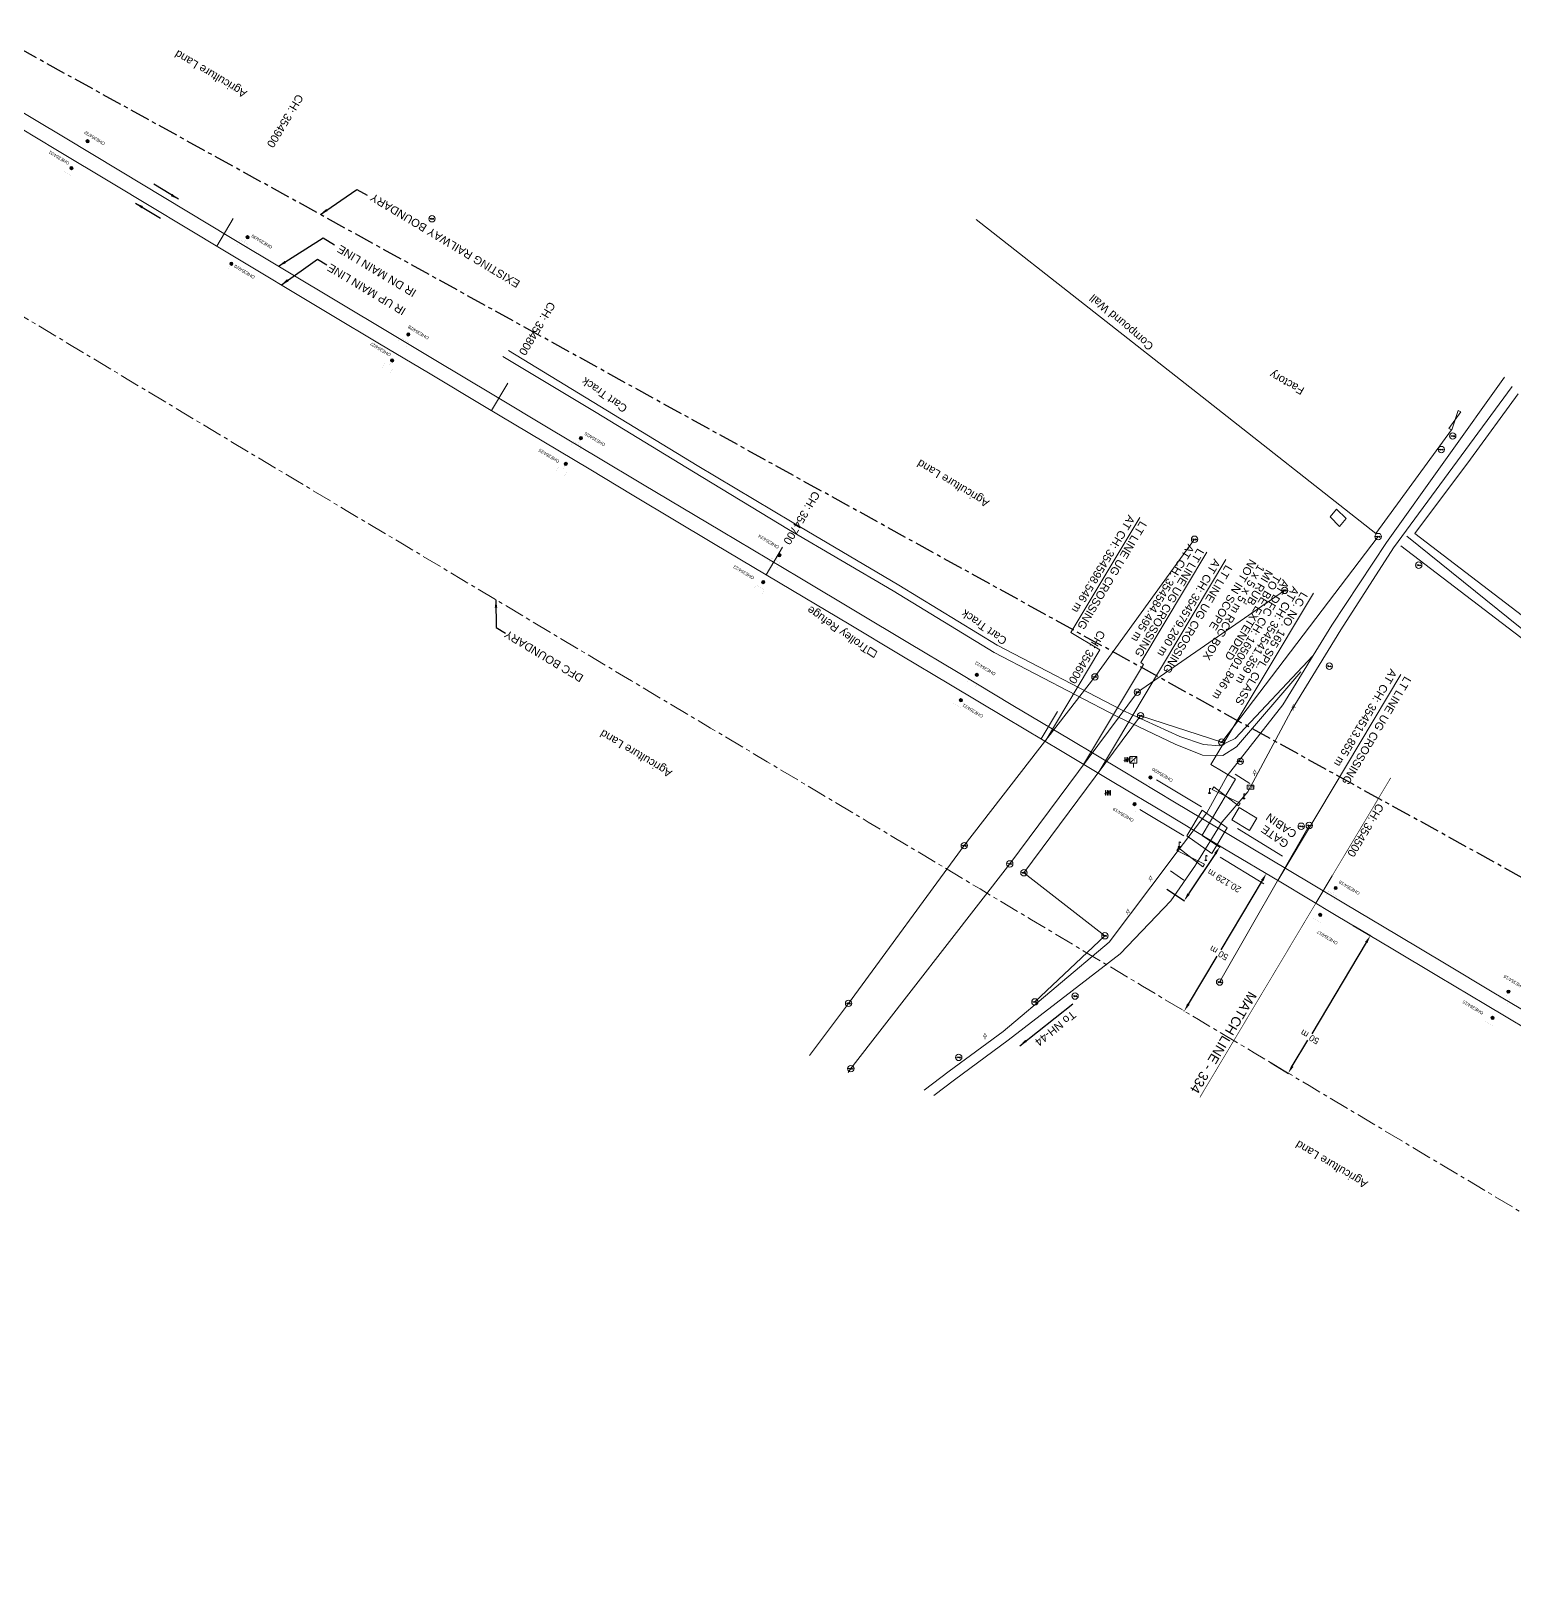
# Model space of a CAD drawing. Header units: metres. Extents: x 593168 to 611286, y 3401475 to 3412398.
# Drawn here: x 598438.6 to 598901.9, y 3408744.9 to 3409227.3 of the extents above; entities that cross this region are included whole.
import ezdxf
from ezdxf.enums import TextEntityAlignment as Align

# ---------------------------------------------------------------- set-up
doc = ezdxf.new("R2010")
doc.units = ezdxf.units.M
doc.header["$MEASUREMENT"] = 0
doc.linetypes.add('CENTER', pattern=[2, 1.25, -0.25, 0.25, -0.25])
doc.linetypes.add('PHANTOM2', pattern=[1.25, 0.625, -0.125, 0.125, -0.125, 0.125, -0.125])
doc.layers.get('Defpoints').update_dxf_attribs({"lineweight": 0})
for name, color, linetype, lineweight in [('Arch', 7, 'Continuous', 0), ('Cart Track', 34, 'Continuous', 0), ('Compound Wall', 251, 'Continuous', 0), ('DFCC BOUNDARY', 6, 'CENTER', 0), ('Electric Pole', 251, 'Continuous', 0), ('Existing IR Chainage', 7, 'Continuous', 0), ('Existing IR Track', 7, 'Continuous', 0), ('Gate', 251, 'Continuous', 0), ('Govt buliding', 251, 'Continuous', 0), ('Grill', 251, 'Continuous', 0), ('HT & LT DETAILS IN PLAN', 7, 'Continuous', 0), ('Lamp_Post', 251, 'Continuous', 0), ('LC DETAILS IN PLAN', 7, 'Continuous', 0), ('OHE MAST', 8, 'Continuous', 0), ('OHE MAST TEXT', 8, 'Continuous', 0), ('PROPOSED DFCC TRACK', 1, 'Continuous', 0), ('PWR_LINE', 134, 'POWER', 0), ('Residential Building Pucca', 251, 'Continuous', 0), ('Side Details', 251, 'Continuous', 0), ('Sign Board', 251, 'Continuous', 0), ('Subroad Edge', 34, 'Continuous', 0), ('Telephone Junction Box', 251, 'Continuous', 0), ('Text1', 251, 'Continuous', 0), ('TJB', 251, 'Continuous', 0), ('Transformer', 251, 'Continuous', 0), ('Trolley Stand', 251, 'Continuous', 0), ('WL', 7, 'Continuous', 0)]:
    doc.layers.add(name, color=color, linetype=linetype, lineweight=lineweight)
doc.layers.add('Existing Railway Boundary', color=7, linetype='CENTER')
doc.layers.add('MATCH LINE', color=7, linetype='Continuous')
doc.styles.add('CUT-FILL', font='cut-fill.shx', dxfattribs={"height": 2})
doc.styles.get("Standard").update_dxf_attribs({"font": 'arial.ttf'})
doc.styles.add('Style-Arial', font='arial.ttf')
doc.linetypes.add('POWER', pattern='A,10,-0.2,[131,ltypeshp.shx,S=0.4,R=0,X=-0.2,Y=0],-0.2,[131,ltypeshp.shx,S=0.4,R=180,X=1.2,Y=0],-1.2,-0.2,[131,ltypeshp.shx,S=0.4,R=0,X=-0.2,Y=0],-0.2,[131,ltypeshp.shx,S=0.4,R=180,X=1.2,Y=0],-1.2,-0.2,[131,ltypeshp.shx,S=0.4,R=0,X=-0.2,Y=0],-0.2,[131,ltypeshp.shx,S=0.4,R=180,X=1.2,Y=0],-1.2', length=14.8)
doc.dimstyles.new('ISO-25', dxfattribs={"dimtxt": 2.5, "dimasz": 2.5, "dimexe": 1.25, "dimexo": 0.625, "dimtad": 1, "dimtxsty": 'Standard', "dimcen": 2.5, "dimadec": 0, "dimazin": 0, "dimtfac": 1, "dimtmove": 0, "dimatfit": 3, "dimfxl": 1, "dimarcsym": 0})
doc.dimstyles.get("Standard").update_dxf_attribs({"dimtxt": 2.5, "dimasz": 0.18, "dimexe": 0.18, "dimexo": 0.0625, "dimgap": 0.09, "dimtad": 0, "dimtih": 1, "dimtoh": 1, "dimdec": 3, "dimzin": 0, "dimdsep": 46, "dimtxsty": 'Standard', "dimcen": 0.09, "dimaunit": 1, "dimadec": 4, "dimazin": 0, "dimtfac": 1, "dimtdec": 3, "dimtofl": 0, "dimtmove": 0, "dimatfit": 3, "dimfxl": 1, "dimtolj": 1, "dimtzin": 0, "dimarcsym": 0})

# ---------------------------------------------------------------- blocks, each defined once
blk = doc.blocks.new('GT')
at = {"layer": 'Gate'}
for p, q in [((-0.5, -0.5), (-0.5, 0.5)), ((-0.5, 0.5), (0.5, -0.5)), ((0.5, 0.5), (0.5, -0.5))]:
    blk.add_line(p, q, dxfattribs=at)
blk.add_lwpolyline([(0.5, 0.5), (-0.5, -0.5)], dxfattribs=at)
blk = doc.blocks.new('EP')
blk.add_hatch(color=8).paths.add_polyline_path([(-0.21, -0.05), (-0.21, 0.16), (-0.93, -0.01), (-0.31, 0.07), (-0.31, -0.19), (0.31, 0), (0.31, -0.24), (0.94, -0.01), (0.41, -0.1), (0.43, 0.15)])
at = {"color": 8}
for p, q in [((-0.93, -0.01), (-0.21, 0.16)), ((-0.31, 0.07), (-0.93, -0.01)), ((-0.31, -0.19), (-0.31, 0.07)), ((0.31, 0), (-0.31, -0.19)), ((-0.21, 0.16), (-0.21, -0.05)), ((-0.21, -0.05), (0.43, 0.15)), ((0.31, -0.24), (0.31, 0)), ((0.43, 0.15), (0.41, -0.1)), ((0.94, -0.01), (0.31, -0.24)), ((0.41, -0.1), (0.94, -0.01))]:
    blk.add_line(p, q, dxfattribs=at)
blk.add_circle((0, 0), 1, dxfattribs=at)
blk = doc.blocks.new('LP')
for points in [[(0, 0), (0, 1.5)], [(0.25, 1.35), (0.44, 1.35)]]:
    blk.add_lwpolyline(points)
for centre, radius, start, end in [((0.07, 0.99), 0.519, 57.6425, 97.3165), ((0.34, 1.33), 0.094, 11.7012, 168.0476)]:
    blk.add_arc(centre, radius, start, end)
at = {"extrusion": (0, 0, -1)}
blk.add_ellipse((0, 0.01), major_axis=(0.308, 0), ratio=0.400495, dxfattribs=at)
blk.add_ellipse((0.35, 1.36), major_axis=(0.0017, 0.0438), ratio=0.461056, start_param=1.74022, end_param=4.575836)
blk = doc.blocks.new('TJB')
at = {"layer": 'TJB'}
for p, q in [((1.04, 0.63), (-1.09, 0.63)), ((-1.09, 0.63), (-1.09, -0.63)), ((1.04, -0.63), (1.04, 0.63)), ((-1.09, -0.63), (1.04, -0.63))]:
    blk.add_line(p, q, dxfattribs=at)
at = {"layer": 'TJB', "style": 'CUT-FILL'}
blk.add_text('TJB', height=0.739, dxfattribs=at).set_placement((-0.9, -0.38))
blk = doc.blocks.new('TRF')
blk.add_hatch(color=256).paths.add_polyline_path([(0.22, -0.04), (0.38, 0.42), (-0.98, -0.29), (0.02, 0.04), (-0.18, -0.39), (0.98, 0.09)])
for p, q in [((-0.69, 0.72), (-0.69, -0.72)), ((-0.52, 0.72), (-0.69, 0.72)), ((-0.52, -0.72), (-0.52, 0.72)), ((0, 0.72), (0, -0.72)), ((0.17, 0.72), (0, 0.72)), ((0.17, -0.72), (0.17, 0.72)), ((0.7, 0.72), (0.7, -0.72)), ((0.87, 0.72), (0.7, 0.72)), ((0.87, -0.72), (0.87, 0.72)), ((-0.69, -0.72), (-0.52, -0.72)), ((0, -0.72), (0.17, -0.72)), ((0.7, -0.72), (0.87, -0.72))]:
    blk.add_line(p, q)
blk.add_lwpolyline([(0.22, -0.04), (0.38, 0.42), (-0.98, -0.29), (0.02, 0.04), (-0.18, -0.39), (0.98, 0.09)], close=True)
blk = doc.blocks.new('TSB')
at = {"const_width": 0.132}
blk.add_lwpolyline([(-0.51, 0.84), (0.54, 0.84), (0, 1.85)], close=True, dxfattribs=at)
at = {"const_width": 0.142}
blk.add_lwpolyline([(0, 0.84), (0, 0)], dxfattribs=at)
blk = doc.blocks.new('WL')
at = {"layer": 'WL'}
for p, q in [((1.07, 3.42), (-1.06, 3.42)), ((-1.06, 3.42), (-1.06, 1.29)), ((-1.06, 1.29), (1.07, 1.29)), ((0, 1.29), (0, 0)), ((1.07, 1.29), (1.07, 3.42))]:
    blk.add_line(p, q, dxfattribs=at)
blk.add_lwpolyline([(-1.06, 1.29), (1.07, 3.42)], dxfattribs=at)
at = {"layer": 'WL', "style": 'CUT-FILL'}
for s, p in [('W', (-0.08, 3.25)), ('L', (0.61, 2.26))]:
    blk.add_text(s, height=0.739, rotation=180, dxfattribs=at).set_placement(p)
blk = doc.blocks.new('OHE MAST')
h = blk.add_hatch(color=256)
h.dxf.hatch_style = 1
edge = h.paths.add_edge_path()
edge.add_arc((0, 0), 0.514, 0, 360)
at = {"const_width": 0.01}
for points in [[(1.5, 3.5), (1.5, 2), (-1.5, 2), (-1.5, 3.5)], [(0, 2), (0, 0)]]:
    blk.add_lwpolyline(points, dxfattribs=at)
blk.add_circle((0, 0), 0.514)
blk = doc.blocks.new('*D233')
at = {"layer": 'Defpoints', "color": 0, "transparency": 16777216}
for p in [(598804.45, 3408976.04), (598793.34, 3408959.26), (598798.83, 3408955.62)]:
    blk.add_point(p, dxfattribs=at)
at = {"layer": 'PROPOSED DFCC TRACK', "color": 0, "lineweight": -2, "transparency": 16777216}
for p, q in [((598804.55, 3408975.97), (598810.04, 3408972.34)), ((598808.56, 3408970.32), (598800.21, 3408957.71)), ((598793.44, 3408959.19), (598798.93, 3408955.55))]:
    blk.add_line(p, q, dxfattribs=at)
at = {"layer": 'PROPOSED DFCC TRACK', "color": 0, "transparency": 16777216}
for points in [[(598808.21, 3408970.55), (598808.91, 3408970.09), (598809.94, 3408972.41)], [(598799.86, 3408957.94), (598800.56, 3408957.48), (598798.83, 3408955.62)]]:
    blk.add_solid(points, dxfattribs=at)
at = {"layer": 'PROPOSED DFCC TRACK', "color": 0, "lineweight": 0, "transparency": 16777216, "insert": (598811.32, 3408961.82), "char_height": 2, "attachment_point": 5, "rotation": 149, "style": 'Style-Arial'}
blk.add_mtext('\\A1;20.129 m', dxfattribs=at)
blk = doc.blocks.new('TerminatorOpen_0.5')
at = {"color": 0, "linetype": 'ByBlock', "lineweight": -2}
for q in [(-1, 0.25), (-1, 0), (-1, -0.25)]:
    blk.add_line((0, 0), q, dxfattribs=at)
blk = doc.blocks.new('*D192')
at = {"layer": 'Defpoints', "color": 0, "linetype": 'ByBlock', "ltscale": 5, "transparency": 16777216}
for p in [(598851.5, 3408947.93), (598856.96, 3408944.68), (598825.87, 3408905.01)]:
    blk.add_point(p, dxfattribs=at)
at = {"layer": 'DFCC BOUNDARY', "color": 0, "linetype": 'ByBlock', "lineweight": -2, "ltscale": 5, "transparency": 16777216}
for p, q in [((598851.61, 3408947.87), (598857.07, 3408944.61)), ((598855.68, 3408942.53), (598838.67, 3408914.05)), ((598832.6, 3408903.9), (598837.49, 3408912.08)), ((598825.98, 3408904.94), (598831.43, 3408901.68))]:
    blk.add_line(p, q, dxfattribs=at)
at = {"layer": 'DFCC BOUNDARY', "color": 0, "linetype": 'ByBlock', "ltscale": 5, "transparency": 16777216}
for points in [[(598855.32, 3408942.74), (598856.03, 3408942.32), (598856.96, 3408944.68)], [(598832.25, 3408904.11), (598832.96, 3408903.68), (598831.32, 3408901.75)]]:
    blk.add_solid(points, dxfattribs=at)
at = {"layer": 'DFCC BOUNDARY', "color": 0, "linetype": 'ByBlock', "ltscale": 5, "transparency": 16777216, "insert": (598838.08, 3408913.06), "char_height": 2, "attachment_point": 5, "rotation": 149, "style": 'Style-Arial'}
blk.add_mtext('\\A1;50 m', dxfattribs=at)
blk = doc.blocks.new('*D193')
at = {"layer": 'Defpoints', "color": 0, "linetype": 'ByBlock', "ltscale": 5, "transparency": 16777216}
for p in [(598824.49, 3408964.07), (598824.65, 3408963.97), (598799.01, 3408921.05)]:
    blk.add_point(p, dxfattribs=at)
at = {"layer": 'DFCC BOUNDARY', "color": 0, "linetype": 'ByBlock', "lineweight": -2, "ltscale": 5, "transparency": 16777216}
for p, q in [((598824.54, 3408964.04), (598824.39, 3408964.13)), ((598823.21, 3408961.92), (598810.27, 3408940.26)), ((598800.13, 3408923.29), (598809.09, 3408938.29)), ((598798.9, 3408921.11), (598798.74, 3408921.21))]:
    blk.add_line(p, q, dxfattribs=at)
at = {"layer": 'DFCC BOUNDARY', "color": 0, "linetype": 'ByBlock', "ltscale": 5, "transparency": 16777216}
for points in [[(598822.85, 3408962.13), (598823.57, 3408961.71), (598824.49, 3408964.07)], [(598799.77, 3408923.5), (598800.49, 3408923.08), (598798.85, 3408921.14)]]:
    blk.add_solid(points, dxfattribs=at)
at = {"layer": 'DFCC BOUNDARY', "color": 0, "linetype": 'ByBlock', "ltscale": 5, "transparency": 16777216, "insert": (598809.68, 3408939.27), "char_height": 2, "attachment_point": 5, "rotation": 149, "style": 'Style-Arial'}
blk.add_mtext('\\A1;50 m', dxfattribs=at)

msp = doc.modelspace()

# ---------------------------------------------------------------- linework, layer by layer
at = {"layer": 'Arch'}
for points in [[(598814.7012, 3408995.176, 260.4178), (598819.2901, 3408992.1907, 260.4208)], [(598794.5134, 3408964.9319, 260.3438), (598798.7106, 3408962.0714, 260.3488)]]:
    msp.add_polyline3d(points, dxfattribs=at)
at = {"layer": 'Cart Track'}
for points in [[(598835.2392, 3409027.0533, 258.1215), (598815.1471, 3409003.656, 257.5106), (598810.8887, 3409000.9361, 257.3297), (598804.5441, 3409001.0495, 257.1837), (598795.9563, 3409004.5215, 257.0858), (598777.8583, 3409013.1316, 257.1907), (598739.5138, 3409033.1076, 257.4247), (598707.8777, 3409052.3633, 257.3417), (598675.1978, 3409071.5886, 257.1857), (598645.6025, 3409089.5959, 257.1727), (598615.1663, 3409108.1204, 257.2157), (598586.0484, 3409125.6456, 257.2367)], [(598587.8079, 3409127.4558, 257.0758), (598616.2726, 3409110.039, 257.1877), (598646.6865, 3409091.6007, 257.1378), (598676.4327, 3409073.8503, 257.1987), (598709.7278, 3409054.1261, 257.2877), (598740.4329, 3409035.426, 257.2367), (598779.2926, 3409015.2284, 257.2487), (598797.464, 3409006.9027, 257.1348), (598804.8632, 3409004.3895, 257.1108), (598809.9324, 3409003.9837, 257.1378), (598814.7774, 3409006.2391, 257.2787), (598839.0549, 3409032.1297, 258.3874)], [(598986.4478, 3408975.1492, 257.3373), (598962.0224, 3408993.5812, 257.3187), (598901.7385, 3409039.4951, 257.3217), (598866.498, 3409066.4772, 257.7046)], [(598868.3225, 3409069.5164, 257.7286), (598903.7605, 3409040.9927, 257.2937), (598964.0182, 3408995.7637, 257.3167), (598987.9959, 3408976.975, 257.3292)]]:
    msp.add_polyline3d(points, dxfattribs=at)
at = {"layer": 'Compound Wall'}
for points in [[(598733.8164, 3409168.3603, 257.5316), (598804.468, 3409113.0519, 257.3647), (598858.6602, 3409070.2884, 257.4697)], [(598990.1321, 3408979.0146, 257.5274), (598982.3365, 3408985.0464, 257.5256), (598870.909, 3409070.2873, 257.6026), (598888.2009, 3409093.5292, 257.9245), (598903.1632, 3409113.9663, 257.9546)], [(598858.6602, 3409070.2884, 257.4697), (598882.2951, 3409102.7338, 257.8675), (598881.9912, 3409102.8747, 257.8675)]]:
    msp.add_polyline3d(points, dxfattribs=at)
at = {"layer": 'DFCC BOUNDARY', "ltscale": 5, "flags": 128}
msp.add_lwpolyline([(599034.2889, 3408774.4779), (599035.314, 3408776.1476), (599028.2045, 3408780.6721), (599011.0516, 3408791.5882), (598994.5936, 3408802.1506), (598977.7185, 3408812.9804), (598962.5714, 3408822.4859), (598947.2971, 3408832.0713), (598926.7622, 3408844.5432), (598906.2585, 3408856.9956), (598887.153, 3408868.4112), (598867.2768, 3408880.2872), (598852.6381, 3408889.0245), (598837.8447, 3408897.8541), (598820.6755, 3408908.1071), (598803.345, 3408918.4564), (598785.8066, 3408928.9353), (598767.3213, 3408939.9799), (598751.1609, 3408949.6427), (598735.0559, 3408959.2725), (598717.2775, 3408969.9167), (598700.1199, 3408980.1891), (598684.4814, 3408989.5309), (598668.6065, 3408999.0139), (598650.8741, 3409009.5539), (598626.2219, 3409024.2777), (598601.2841, 3409039.1719), (598587.2388, 3409047.5843), (598573.2091, 3409055.9873), (598554.68, 3409067.0468), (598537.1295, 3409077.5221), (598521.883, 3409086.637), (598506.5174, 3409095.8233), (598472.7956, 3409116.1014), (598438.5772, 3409136.6783), (598420.6658, 3409147.4189), (598409.6984, 3409153.9956), (598383.4299, 3409169.7715), (598364.044, 3409181.413), (598349.3068, 3409190.2371), (598334.839, 3409198.8999), (598318.2232, 3409208.8512), (598301.6649, 3409218.7564), (598284.6686, 3409228.9599), (598267.72, 3409239.1347), (598252.1969, 3409248.4361), (598237.094, 3409257.4659), (598221.0404, 3409267.0754), (598205.6118, 3409276.3111), (598199.2586, 3409280.1943)], dxfattribs=at)
at = {"layer": 'Existing IR Chainage', "color": 7, "linetype": 'Continuous', "lineweight": 13, "flags": 128}
for points in [[(598501.7948, 3409168.6759), (598496.6415, 3409160.106)], [(598587.5511, 3409117.302), (598582.4259, 3409108.7152)], [(598673.3885, 3409065.994), (598668.2608, 3409057.4087)], [(598759.2534, 3409014.7169), (598754.1166, 3409006.1371)], [(598845.0797, 3408963.4179), (598839.9526, 3408954.8323)]]:
    msp.add_lwpolyline(points, dxfattribs=at)
at = {"layer": 'Existing IR Track', "color": 0, "lineweight": 15, "flags": 128}
for points in [[(598915.1942, 3408915.1242), (598895.0501, 3408927.1457), (598880.6638, 3408935.7542), (598865.6503, 3408944.738), (598848.7221, 3408954.85), (598831.1291, 3408965.359), (598813.8627, 3408975.6723), (598795.8417, 3408986.4364), (598779.2251, 3408996.3638), (598763.1866, 3409005.9459), (598745.3563, 3409016.6077), (598728.1843, 3409026.8757), (598712.5143, 3409036.2397), (598696.6612, 3409045.7137), (598678.822, 3409056.4557), (598654.2954, 3409071.0582), (598629.6031, 3409085.7596), (598615.3422, 3409094.2965), (598601.2624, 3409102.7251), (598582.7189, 3409113.8003), (598565.1242, 3409124.3088), (598549.9663, 3409133.3895), (598535.1599, 3409142.2597), (598501.0069, 3409162.8185), (598466.588, 3409183.5376), (598448.8286, 3409194.1764), (598431.1768, 3409204.7508)], [(598912.7989, 3408911.3331), (598892.9227, 3408923.2091), (598878.2637, 3408931.9585), (598863.4704, 3408940.7881), (598846.311, 3408951.0352), (598828.9805, 3408961.3845), (598811.4519, 3408971.8575), (598792.9666, 3408982.9021), (598776.8204, 3408992.5565), (598760.7156, 3409002.1861), (598742.9617, 3409012.8156), (598725.8041, 3409023.0881), (598710.1228, 3409032.4555), (598694.201, 3409041.9665), (598676.467, 3409052.5075), (598651.86, 3409067.2042), (598626.949, 3409082.0825), (598612.9303, 3409090.4789), (598598.8679, 3409098.9015), (598580.306, 3409109.9806), (598562.7555, 3409120.4559), (598547.5393, 3409129.5526), (598532.2293, 3409138.7057), (598498.5625, 3409158.9508), (598464.3176, 3409179.5435), (598446.3798, 3409190.3001), (598435.4123, 3409196.8767)]]:
    msp.add_lwpolyline(points, dxfattribs=at)
at = {"layer": 'Existing Railway Boundary', "ltscale": 5}
msp.add_lwpolyline([(600068.3432, 3408361.2078), (600130.6112, 3408459.8878), (599836.1292, 3408634.1143), (599768.1577, 3408518.5779), (599661.815, 3408580.4349), (599612.2027, 3408612.2329), (599553.6452, 3408693.0476), (599543.655, 3408685.9527), (599543.655, 3408683.2921), (599530.154, 3408666.7376), (599508.5547, 3408629.4251), (598272.8019, 3409311.3517), (598226.2603, 3409339.3887), (598151.2488, 3409384.2728), (597917.699, 3409525.8316), (597735.9935, 3409630.0193), (597672.2472, 3409669.316)], dxfattribs=at)
at = {"layer": 'Govt buliding'}
msp.add_polyline3d([(598821.5588, 3408981.427, 260.0919), (598819.2624, 3408977.5031, 260.3748), (598813.6756, 3408980.8242, 260.8527), (598815.972, 3408984.7481, 260.5697)], close=True, dxfattribs=at)
at = {"layer": 'Grill'}
for points in [[(598804.2518, 3408984.9192, 260.3238), (598790.2182, 3408993.3664, 259.9369)], [(598798.6994, 3408975.8832, 260.5727), (598785.0213, 3408984.1178, 260.2678)], [(598829.508, 3408969.4884, 260.0319), (598815.4765, 3408978.1945, 260.6217)], [(598810.0994, 3408969.2148, 260.3338), (598823.7497, 3408960.8494, 260.3338)]]:
    msp.add_polyline3d(points, dxfattribs=at)
at = {"layer": 'HT & LT DETAILS IN PLAN', "lineweight": 13, "flags": 128}
for points in [[(598755.364, 3409005.3901), (598772.492, 3409033.998), (598763.4404, 3409039.4174), (598784.9282, 3409075.3073)], [(598755.364, 3409005.3901), (598772.492, 3409033.998), (598763.4404, 3409039.4174), (598784.9282, 3409075.3073)], [(598767.422, 3408998.176), (598786.0972, 3409029.4088), (598785.336, 3409030.0463), (598805.9192, 3409064.47)], [(598767.422, 3408998.176), (598786.0972, 3409029.4088), (598785.336, 3409030.0463), (598805.9192, 3409064.47)], [(598771.9159, 3408995.4893), (598811.8559, 3409062.1496)], [(598771.9159, 3408995.4893), (598811.8559, 3409062.1496)], [(598828.0571, 3408961.9361), (598866.525, 3409026.3195)], [(598828.0571, 3408961.9361), (598866.525, 3409026.3195)]]:
    msp.add_lwpolyline(points, dxfattribs=at)
at = {"layer": 'LC DETAILS IN PLAN', "lineweight": 13, "flags": 128}
msp.add_lwpolyline([(598804.446, 3408976.043), (598814.8546, 3408993.581), (598807.1382, 3408998.1914), (598839.1956, 3409051.7183)], dxfattribs=at)
at = {"layer": 'MATCH LINE', "linetype": 'PHANTOM2', "ltscale": 15, "const_width": 0.2}
msp.add_lwpolyline([(598863.3365, 3408993.9899), (598803.7148, 3408894.1502)], dxfattribs=at)
at = {"layer": 'PWR_LINE', "flags": 128}
for points, elevation in [([(598802.0673, 3409068.5106), (598770.9472, 3409025.521), (598730.1384, 3408972.8046), (598694.0021, 3408923.5413), (598681.7611, 3408907.3054)], 257.2827), ([(598802.0673, 3409068.5106), (598770.9472, 3409025.521), (598730.1384, 3408972.8046), (598694.0021, 3408923.5413), (598681.7611, 3408907.3054)], 257.2827), ([(598752.1876, 3408923.9868), (598774.0533, 3408944.6496), (598748.7724, 3408964.3318), (598785.2121, 3409013.3933), (598810.5449, 3409005.1495), (598859.4047, 3409069.3497)], 257.7436), ([(598752.1876, 3408923.9868), (598774.0533, 3408944.6496), (598748.7724, 3408964.3318), (598785.2121, 3409013.3933), (598810.5449, 3409005.1495), (598859.4047, 3409069.3497)], 257.7436), ([(598693.8988, 3408901.9169), (598694.7169, 3408903.1546), (598744.3453, 3408967.1085), (598784.1932, 3409020.7505), (598830.1956, 3409052.5402)], 258.1025), ([(598693.8988, 3408901.9169), (598694.7169, 3408903.1546), (598744.3453, 3408967.1085), (598784.1932, 3409020.7505), (598830.1956, 3409052.5402)], 258.1025), ([(598809.8861, 3408930.1941), (598837.8849, 3408979.1037)], 257.8635), ([(598809.8861, 3408930.1941), (598837.8849, 3408979.1037)], 257.8635)]:
    msp.add_lwpolyline(points, dxfattribs=dict(at, elevation=elevation))
at = {"layer": 'Residential Building Pucca'}
msp.add_polyline3d([(598846.4335, 3409077.9469, 257.4407), (598849.3929, 3409074.9544, 257.3847), (598847.3541, 3409072.4971, 257.4647), (598844.3944, 3409075.4898, 257.4647)], close=True, dxfattribs=at)
at = {"layer": 'Subroad Edge'}
for points in [[(598717.6052, 3408896.3842, 257.8744), (598725.4041, 3408902.3569, 257.8585), (598742.2361, 3408914.7562, 257.8945), (598775.4324, 3408942.6162, 258.2974), (598788.4568, 3408959.8904, 259.756), (598796.6394, 3408970.8253, 260.7987), (598805.8902, 3408983.0865, 260.9346), (598812.2023, 3408994.6275, 260.5048), (598829.6746, 3409016.834, 258.9942), (598844.9453, 3409041.6331, 258.1864), (598862.0201, 3409067.4698, 257.8166), (598898.8346, 3409119.1303, 257.7442)], [(598720.6803, 3408894.743, 257.9161), (598727.0823, 3408899.6587, 257.8945), (598743.8996, 3408912.0644, 257.8915), (598778.8122, 3408939.0313, 258.2534), (598794.6744, 3408955.5581, 259.781), (598802.3469, 3408966.6763, 260.7987), (598802.4275, 3408966.8876, 260.8547), (598810.696, 3408980.2322, 260.9306), (598818.7038, 3408989.6578, 260.6277), (598832.2879, 3409014.9594, 259.0012), (598847.7356, 3409040.1895, 258.0675), (598864.2136, 3409065.7878, 257.7846), (598901.2991, 3409116.1903, 257.7626)]]:
    msp.add_polyline3d(points, dxfattribs=at)
msp.add_polyline3d([(598807.5104, 3408970.353, 260.9037), (598799.6697, 3408975.8432, 260.9376), (598804.4131, 3408983.8901, 260.9496), (598812.2538, 3408978.3999, 260.9496)], close=True, dxfattribs=at)
at = {"layer": 'Trolley Stand'}
msp.add_polyline3d([(598700.7101, 3409034.8119, 260.5318), (598702.8042, 3409033.4835, 260.5588), (598701.9257, 3409031.6287, 260.6637), (598699.8314, 3409032.9572, 260.6637)], close=True, dxfattribs=at)

# ---------------------------------------------------------------- block references
at = {"layer": 'Electric Pole'}
for p, xscale, yscale, zscale in [((598563.8805, 3409168.6197, 257.9545), 0.9997078269551627, 0.9997078269551627, 0.9997078269551627), ((598882.6998, 3409100.7685, 257.8555), 0.9997078269580061, 0.9997078269580061, 0.9997078269580061), ((598879.1263, 3409096.5334, 257.8595), 0.9997078269580061, 0.9997078269580061, 0.9997078269580061), ((598859.4047, 3409069.3497, 257.4876), 0.9997078269580061, 0.9997078269580061, 0.9997078269580061), ((598802.0673, 3409068.5106, 257.2827), 0.9997078269580061, 0.9997078269580061, 0.9997078269580061), ((598872.0774, 3409060.4251, 257.3727), 0.9997078269580061, 0.9997078269580061, 0.9997078269580061), ((598830.1956, 3409052.5402, 256.9528), 0.9997078269580061, 0.9997078269580061, 0.9997078269580061), ((598844.1475, 3409028.8691, 258.1864), 0.9997078269580061, 0.9997078269580061, 0.9997078269580061), ((598770.9472, 3409025.521, 257.1168), 0.9997078269580061, 0.9997078269580061, 0.9997078269580061), ((598784.1932, 3409020.7505, 256.6039), 0.9997078269580061, 0.9997078269580061, 0.9997078269580061), ((598785.2121, 3409013.3933, 256.8468), 0.9997078269580061, 0.9997078269580061, 0.9997078269580061), ((598810.5449, 3409005.1495, 256.9468), 0.9997078269580061, 0.9997078269580061, 0.9997078269580061), ((598816.3478, 3408999.1292, 260.0919), 0.9997078269580061, 0.9997078269580061, 0.9997078269580061), ((598835.3799, 3408978.8624, 257.8485), 0.9997078269580061, 0.9997078269580061, 0.9997078269580061), ((598837.8849, 3408979.1037, 256.9038), 0.9997078269580061, 0.9997078269580061, 0.9997078269580061), ((598730.1384, 3408972.8046, 256.422), 0.9997078269580061, 0.9997078269580061, 0.9997078269580061), ((598744.3453, 3408967.1085, 256.5069), 0.9997078269580061, 0.9997078269580061, 0.9997078269580061), ((598748.7724, 3408964.3318, 256.6309), 0.9997078269580061, 0.9997078269580061, 0.9997078269580061), ((598774.0533, 3408944.6496, 255.7092), 0.9997078269580061, 0.9997078269580061, 0.9997078269580061), ((598809.8861, 3408930.1941, 257.8635), 0.9997078269580061, 0.9997078269580061, 0.9997078269580061), ((598764.743, 3408925.8183, 257.5196), 0.9997078269580061, 0.9997078269580061, 0.9997078269580061), ((598694.0021, 3408923.5413, 257.4956), 0.9997078269580061, 0.9997078269580061, 0.9997078269580061), ((598752.1876, 3408923.9868, 257.7436), 0.9997078269580061, 0.9997078269580061, 0.9997078269580061), ((598728.4076, 3408906.6639, 257.8905), 0.9997078269580061, 0.9997078269580061, 0.9997078269580061), ((598694.7169, 3408903.1546, 257.4976), 0.9997078269580061, 0.9997078269580061, 0.9997078269580061)]:
    msp.add_blockref('EP', p, dxfattribs=dict(at, xscale=xscale, yscale=yscale, zscale=zscale))
at = {"layer": 'Gate', "yscale": 0.9997078268781471}
for p, xscale, zscale, rotation in [((598883.3949, 3409105.6933, 156.3202), 6.297693397425922, 6.297693397425922, 63.32958781776948), ((598811.9108, 3408988.2202, 156.3202), 9.68595137251058, 9.68595137251058, 328.3295878186512), ((598800.8637, 3408969.1433, 156.3202), 9.611484592873273, 9.611484592873273, 328.3295878170276)]:
    msp.add_blockref('GT', p, dxfattribs=dict(at, xscale=xscale, zscale=zscale, rotation=rotation))
at = {"layer": 'Lamp_Post', "xscale": 0.9997078269580061, "yscale": 0.9997078269580061, "zscale": 0.9997078269580061}
for p in [(598806.7722, 3408989.2022, 260.5458), (598817.4989, 3408987.5117, 260.5638), (598797.3, 3408972.4492, 260.9296), (598805.5965, 3408968.223, 260.6017)]:
    msp.add_blockref('LP', p, dxfattribs=at)
at = {"layer": 'OHE MAST', "rotation": 149.0208306544456}
for p in [(598456.3015, 3409192.828), (598451.2618, 3409184.4711), (598506.3007, 3409162.8628), (598501.222, 3409154.5863), (598556.4926, 3409132.5053), (598551.4383, 3409124.3741), (598610.4032, 3409100.1007), (598605.6558, 3409092.0446), (598672.3896, 3409063.5065), (598667.3582, 3409055.1536), (598734.0468, 3409026.1638), (598729.0952, 3409018.2147), (598788.2758, 3408994.137), (598783.3457, 3408985.8085), (598846.1406, 3408959.5723), (598841.3184, 3408951.1812), (598900.115, 3408927.1987), (598895.1522, 3408918.9773)]:
    msp.add_blockref('OHE MAST', p, dxfattribs=at)
at = {"layer": 'Sign Board', "xscale": 0.9997078269580061, "yscale": 0.9997078269580061, "zscale": 0.9997078269580061}
for p in [(598832.9764, 3409015.021, 258.8083), (598820.8388, 3408994.6129, 260.1719), (598788.3008, 3408961.524, 257.6666), (598781.2211, 3408951.1131, 256.9408), (598736.6, 3408912.3421, 257.9055)]:
    msp.add_blockref('TSB', p, dxfattribs=at)
at = {"layer": 'Telephone Junction Box', "xscale": 0.9997078269580061, "yscale": 0.9997078269580061, "zscale": 0.9997078269580061}
msp.add_blockref('TJB', (598819.589, 3408991.0424, 260.3688), dxfattribs=at)
at = {"layer": 'Transformer', "xscale": 0.9997078269580061, "yscale": 0.9997078269580061, "zscale": 0.9997078269580061}
for p in [(598780.925, 3408999.6592, 260.0119), (598774.9145, 3408989.3166, 260.2568)]:
    msp.add_blockref('TRF', p, dxfattribs=at)
at = {"layer": 'WL', "xscale": 0.9997078269580061, "yscale": 0.9997078269580061, "zscale": 0.9997078269580061}
msp.add_blockref('WL', (598782.9462, 3408997.2603, 260.0389), dxfattribs=at)

# ---------------------------------------------------------------- texts
at = {"layer": 'Cart Track'}
for p in [(598625.1643, 3409109.9296, 156.3202), (598743.7305, 3409037.3757, 156.3202)]:
    msp.add_text('Cart Track', height=2.5, rotation=145.065148, dxfattribs=at).set_placement(p)
at = {"layer": 'DFCC BOUNDARY', "linetype": 'Continuous', "ltscale": 5}
msp.add_text('DFC BOUNDARY', height=2.5, rotation=149, dxfattribs=at).set_placement((598586.8453, 3409039.1931, 613.7163), align=Align.MIDDLE_RIGHT)
at = {"layer": 'Existing IR Chainage', "color": 7, "lineweight": 0, "char_height": 2.5, "attachment_point": 6, "line_spacing_factor": 0.60036, "style": 'Style-Arial'}
for s, insert, rotation in [('CH: 354900', (598513.2203, 3409191.1933), 238.979931), ('CH: 354800', (598591.9607, 3409126.3158), 239.168188), ('CH: 354700', (598674.5689, 3409067.1677), 239.151972), ('CH: 354600', (598763.6753, 3409023.7247), 239.090467), ('CH: 354500', (598850.6885, 3408969.6195), 239.155453)]:
    msp.add_mtext(s, dxfattribs=dict(at, insert=insert, rotation=rotation))
at = {"layer": 'Existing IR Track', "color": 7, "lineweight": -3}
for s, p in [('IR DN MAIN LINE', (598534.6626, 3409159.5085)), ('IR UP MAIN LINE', (598531.5596, 3409153.6889))]:
    msp.add_text(s, height=2.5, rotation=149, dxfattribs=at).set_placement(p, align=Align.MIDDLE_RIGHT)
at = {"layer": 'Existing Railway Boundary', "linetype": 'Continuous', "ltscale": 5}
msp.add_text('EXISTING RAILWAY BOUNDARY', height=2.5, rotation=149, dxfattribs=at).set_placement((598545.5812, 3409176.7061, 613.7163), align=Align.RIGHT)
at = {"layer": 'HT & LT DETAILS IN PLAN', "style": 'Style-Arial'}
for s, rotation, p in [('AT CH: 354598.546 m', 239.090467, (598781.4434, 3409076.298)), ('AT CH: 354598.546 m', 239.090467, (598781.4434, 3409076.298)), ('LT LINE UG CROSSING', 239.090467, (598785.1497, 3409074.3771)), ('LT LINE UG CROSSING', 239.090467, (598785.1497, 3409074.3771)), ('AT CH: 354584.495 m', 239.123229, (598800.0387, 3409067.2152)), ('AT CH: 354584.495 m', 239.123229, (598800.0387, 3409067.2152)), ('LT LINE UG CROSSING', 239.123229, (598803.0517, 3409065.8602)), ('LT LINE UG CROSSING', 239.123229, (598803.0517, 3409065.8602)), ('AT CH: 354579.260 m', 239.123229, (598808.1485, 3409062.5997)), ('AT CH: 354579.260 m', 239.123229, (598808.1485, 3409062.5997)), ('LT LINE UG CROSSING', 239.123229, (598811.8559, 3409060.6809)), ('LT LINE UG CROSSING', 239.123229, (598811.8559, 3409060.6809)), ('AT CH: 354513.855 m', 239.142446, (598863.3058, 3409028.2429)), ('AT CH: 354513.855 m', 239.142446, (598863.3058, 3409028.2429)), ('LT LINE UG CROSSING', 239.142446, (598867.7292, 3409025.8979)), ('LT LINE UG CROSSING', 239.142446, (598867.7292, 3409025.8979))]:
    msp.add_text(s, height=2.5, rotation=rotation, dxfattribs=at).set_placement(p)
at = {"layer": 'LC DETAILS IN PLAN', "color": 10, "style": 'Style-Arial'}
for s, p in [('1 x 5 x 5 m RCC BOX', (598821.9938, 3409060.8587)), ('NOT IN SCOPE', (598819.3694, 3409062.5355)), ('AT DFC CH: 165001.846 m', (598829.6071, 3409056.1594)), ('TO BE EXTENDED', (598827.0693, 3409057.7258)), ('MI RUB,', (598824.5316, 3409059.2923))]:
    msp.add_text(s, height=2.5, rotation=239, dxfattribs=at).set_placement(p)
at = {"layer": 'LC DETAILS IN PLAN', "style": 'Style-Arial'}
for s, p in [('LC. NO. 165 SPL. CLASS', (598835.4245, 3409052.2522)), ('AT CH: 354541.359 m', (598832.7461, 3409054.0069))]:
    msp.add_text(s, height=2.5, rotation=239, dxfattribs=at).set_placement(p)
at = {"layer": 'MATCH LINE', "linetype": 'Continuous'}
msp.add_text('MATCH LINE - 334', height=3, rotation=239.034667, dxfattribs=at).set_placement((598819.0732, 3408927.5597))
at = {"layer": 'OHE MAST TEXT'}
for s, p in [('OHE354/32', (598461.8777, 3409192.3921, 259.474)), ('OHE354/31', (598450.7637, 3409186.2611, 259.645)), ('OHE354/30', (598514.1296, 3409160.0431, 259.687)), ('OHE354/29', (598508.6992, 3409150.6446, 259.838)), ('OHE354/28', (598563.0279, 3409131.6636, 259.778)), ('OHE354/27', (598551.2054, 3409126.3922, 260.143)), ('OHE354/26', (598618.158, 3409098.3057, 260.118)), ('OHE354/25', (598603.7977, 3409093.1452, 260.19)), ('OHE354/24', (598672.39, 3409066.3506, 260.02)), ('OHE354/23', (598664.6515, 3409056.744, 260.226)), ('OHE354/22', (598740.0697, 3409026.7113, 260.338)), ('OHE354/21', (598736.1517, 3409013.5092, 260.541)), ('OHE354/20', (598795.3998, 3408993.4806, 260.326)), ('OHE354/19', (598783.1922, 3408981.0075, 260.504)), ('OHE354/18', (598853.7852, 3408958.2238, 262.023)), ('OHE354/17', (598846.9158, 3408942.6439, 260.884)), ('OHE354/16', (598905.2527, 3408928.7775, 260.823)), ('OHE354/15', (598892.4057, 3408920.8123, 260.913))]:
    msp.add_text(s, height=1, rotation=149, dxfattribs=at).set_placement(p)
at = {"layer": 'Side Details'}
for p in [(598506.3122, 3409208.3718, 258.8123), (598738.176, 3409080.4751, 258.8123), (598639.1325, 3408996.0947, 258.8123), (598856.3795, 3408867.7459, 258.8123)]:
    msp.add_text('Agriculture Land', height=2.5, rotation=149, dxfattribs=at).set_placement(p)
at = {"layer": 'Subroad Edge'}
msp.add_text('To NH-44', height=2.5, rotation=218.804356, dxfattribs=at).set_placement((598763.7403, 3408921.4134))
at = {"layer": 'Telephone Junction Box'}
msp.add_text('TJB', height=0.5, dxfattribs=at).set_placement((598819.589, 3408991.042, 260.369))
at = {"layer": 'Text1'}
for s, rotation, p in [('Compound Wall', 139.574162, (598789.4896, 3409129.1559, 156.3722)), ('Compound Wall', 139.574162, (598789.4896, 3409129.1559, 156.3722)), ('Factory', 151.044359, (598836.5763, 3409115.6756, 156.3202)), ('Factory', 151.044359, (598836.5763, 3409115.6756, 156.3202)), ('Trolley Refuge', 145.065148, (598700.7101, 3409034.8119, 260.5318)), ('Trolley Refuge', 145.065148, (598700.7101, 3409034.8119, 260.5318)), ('GATE', 145.065148, (598831.7584, 3408973.9368, 154.3708)), ('GATE', 145.065148, (598831.7584, 3408973.9368, 154.3708)), ('CABIN', 145.065148, (598834.2547, 3408977.0231, 154.3708)), ('CABIN', 145.065148, (598834.2547, 3408977.0231, 154.3708))]:
    msp.add_text(s, height=2.5, rotation=rotation, dxfattribs=at).set_placement(p)

# ---------------------------------------------------------------- dimensions: what is measured, and where the dimension line sits
at = {"layer": 'DFCC BOUNDARY', "linetype": 'ByBlock', "ltscale": 5}
for base, p1, p2, angle, picture, middle in [((598824.4934, 3408964.0654), (598799.0057, 3408921.0491), (598824.6509, 3408963.9713), 59.142446, '*D193', (598809.6814, 3408939.2747)), ((598856.9585, 3408944.6768), (598825.8695, 3408905.0054), (598851.505, 3408947.9335), 59.155522, '*D192', (598838.0789, 3408913.0619))]:
    dim = msp.add_linear_dim(base=base, p1=p1, p2=p2, angle=angle, dimstyle='Standard', override={"dimtxt": 2, "dimasz": 2.5, "dimexe": 0.125, "dimexo": 0.125, "dimgap": 0.125, "dimtad": 1, "dimtih": 0, "dimtoh": 0, "dimdec": 3, "dimzin": 11, "dimpost": ' m', "dimtxsty": 'Style-Arial', "dimsah": 1, "dimadec": 4, "dimazin": 3, "dimtmove": 2, "dimatfit": 1, "dimldrblk": 'TerminatorOpen_0.5', "dimfrac": 2, "dimtzin": 11}, dxfattribs=at)
    dim.commit()
    dim.dimension.update_dxf_attribs({"geometry": picture, "text_midpoint": middle, "dimtype": 129, "text_rotation": 149})
at = {"layer": 'PROPOSED DFCC TRACK', "color": 10, "lineweight": 0}
dim = msp.add_linear_dim(base=(598798.8293, 3408955.6212), p1=(598804.446, 3408976.043), p2=(598793.3351, 3408959.2582), angle=236.496999, dimstyle='Standard', override={"dimtxt": 2, "dimasz": 2.5, "dimexe": 0.125, "dimexo": 0.125, "dimgap": 0.125, "dimtad": 1, "dimtih": 0, "dimtoh": 0, "dimdec": 3, "dimzin": 11, "dimpost": ' m', "dimtxsty": 'Style-Arial', "dimsah": 1, "dimadec": 4, "dimazin": 3, "dimtmove": 2, "dimatfit": 1, "dimldrblk": 'TerminatorOpen_0.5', "dimfrac": 2, "dimtzin": 11}, dxfattribs=at)
dim.commit()
dim.dimension.update_dxf_attribs({"geometry": '*D233', "text_midpoint": (598811.3153, 3408961.82), "dimtype": 129, "text_rotation": 149})

# ---------------------------------------------------------------- leaders
at = {"layer": 'DFCC BOUNDARY', "linetype": 'Continuous', "lineweight": 0, "ltscale": 5}
msp.add_leader([(598583.8737, 3409049.5998), (598583.8862, 3409040.9756), (598586.8453, 3409039.1931)], dimstyle='ISO-25', override={"dimtxt": 3, "dimasz": 2.5, "dimgap": 0.625, "dimtad": 0, "dimdec": 3, "dimzin": 2, "dimtdec": 3}, dxfattribs=at)
at = {"layer": 'Existing IR Track', "color": 7, "lineweight": -3}
for points, override in [([(598484.6912, 3409174.7294), (598477.0097, 3409179.4444)], {"dimtxt": 3, "dimasz": 2.5, "dimtad": 0, "dimdec": 3, "dimzin": 2, "dimtdec": 3}), ([(598471.2547, 3409173.524), (598479.0926, 3409168.7657)], {"dimtxt": 3, "dimasz": 2.5, "dimtad": 0, "dimdec": 3, "dimzin": 2, "dimtdec": 3}), ([(598515.9937, 3409153.797, 2275.31), (598529.8767, 3409162.6988, 2275.31), (598533.4738, 3409160.474, 2275.31)], {"dimtxt": 3, "dimasz": 2.5, "dimgap": 0.625, "dimtad": 0, "dimdec": 3, "dimzin": 2, "dimtdec": 3}), ([(598516.834, 3409147.9635, 2275.31), (598528.1175, 3409156.0239, 2275.31), (598531.0902, 3409154.2453, 2275.31)], {"dimtxt": 3, "dimasz": 2.5, "dimgap": 0.625, "dimtad": 0, "dimdec": 3, "dimzin": 2, "dimtdec": 3})]:
    msp.add_leader(points, dimstyle='ISO-25', override=override, dxfattribs=at)
at = {"layer": 'Existing Railway Boundary', "linetype": 'Continuous', "ltscale": 5}
msp.add_leader([(598529.016, 3409169.9648), (598540.4302, 3409177.7761), (598543.664, 3409176.0195)], dimstyle='ISO-25', override={"dimtxt": 3, "dimasz": 2.5, "dimgap": 0.625, "dimtad": 0, "dimdec": 3, "dimzin": 2, "dimtdec": 3}, dxfattribs=at)
at = {"layer": 'Subroad Edge'}
msp.add_leader([(598747.5085, 3408910.3196), (598764.0009, 3408923.4073)], dimstyle='ISO-25', override={"dimtxt": 3, "dimasz": 2.5, "dimgap": 0.625, "dimtad": 0, "dimdec": 3, "dimzin": 2, "dimtdec": 3}, dxfattribs=at)

doc.saveas('drawing.dxf')
